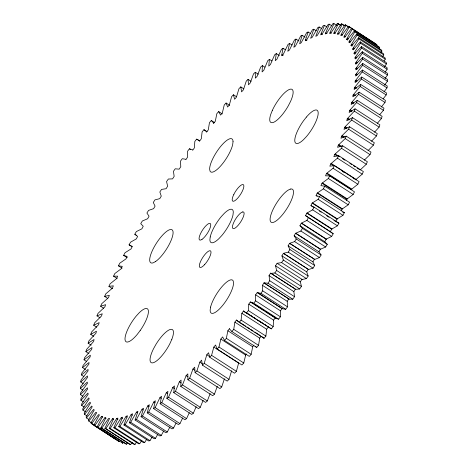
<?xml version="1.0" encoding="UTF-8"?>
<svg xmlns="http://www.w3.org/2000/svg" width="468" height="468" viewBox="0 0 468 468"><rect width="100%" height="100%" fill="white"/><g stroke="black" fill="none" stroke-linecap="round" stroke-linejoin="round"><path stroke-width="0.7" d="M254.001 345.062L252.691 346.747L251.164 354.323L249.315 356.405L224.5 340.417L226.354 338.329L227.875 330.759L229.624 328.513L229.671 329.08L231.876 331.519L233.731 329.349L234.895 322.142L236.627 319.843L236.709 320.364L239.23 322.335L241.078 320.089L241.868 313.267L243.582 310.916L243.705 311.384L246.531 312.887L248.373 310.571L248.795 304.153L250.479 301.755L250.643 302.176L253.761 303.2L255.592 300.819L255.639 294.822L257.301 292.389L282.309 308.745L285.72 309.29L287.533 306.85L287.212 301.298L288.832 298.83L264.022 282.836L262.396 285.304L262.718 290.856L260.91 293.301L257.499 292.752L257.301 292.389M250.643 302.176L275.453 318.164L278.577 319.188L280.402 316.807L280.455 310.816L282.11 308.377M210.144 393.617L207.318 400.936L205.587 402.41L180.771 386.416L181.087 380.115L179.367 381.789L175.453 391.306L173.763 392.658L198.572 408.646L200.269 407.295L203.135 400.315M264.835 67.152L262.413 65.59L262.103 71.897L263.823 70.223L267.731 60.705L269.428 59.354L271.849 60.91M384.058 91.787L386.989 87.885L387.27 86.024L362.454 70.036L362.173 71.897L355.159 81.058L355.124 82.573L361.741 77.021L386.55 93.009L386.176 94.963L383.216 98.771M82.877 396.197L80.455 394.641L80.543 392.991L87.399 383.403L87.247 382.116L80.397 388.528L82.818 390.09M384.52 85.217L387.416 81.227L387.603 79.472L362.788 63.484L355.937 69.896L355.785 68.603L362.641 59.021L362.735 57.371L387.545 73.359L387.457 75.009L385.012 78.495M243.705 311.384L271.341 328.875L273.183 326.559L273.604 320.141L275.295 317.743L265.608 311.507M173.763 392.658L174.447 385.948L172.75 387.516L168.533 397.209L166.877 398.443L191.693 414.432L193.348 413.197L196.156 406.739M269.428 59.354L268.743 66.064L270.44 64.496L274.652 54.803L276.307 53.568L279.332 55.517M361.741 77.021L361.36 78.975L354.294 87.89L354.171 89.505L360.641 84.41L385.451 100.398L384.977 102.445L381.332 106.973M80.397 388.528L80.584 386.773L87.534 377.383L87.469 375.98L80.73 381.976L83.152 383.532M362.454 70.036L355.715 76.027L355.657 74.623L362.601 65.239L362.788 63.484M239.23 322.335L264.04 338.323L265.888 336.077L266.684 329.256L268.392 326.904L268.515 327.372M166.877 398.443L167.936 391.336L166.269 392.798L161.758 402.65L160.15 403.755L184.959 419.743L186.568 418.638L189.277 412.729M276.307 53.568L275.254 60.676L276.921 59.208L281.432 49.362L283.041 48.257L285.462 49.813M360.641 84.41L360.167 86.457L353.065 95.103L352.849 96.817L359.155 92.19L383.965 108.178L383.403 110.313L379.747 114.695M80.73 381.976L81.011 380.115L88.031 370.948L88.066 369.439L81.45 374.991L83.871 376.553M231.876 331.519L256.692 347.508L258.547 345.343L259.705 338.136L261.004 336.41M160.15 403.755L161.571 396.273L159.933 397.63L155.142 407.599L153.586 408.582L178.396 424.57L179.958 423.587L182.649 417.982M292.02 44.992L289.604 43.43L288.042 44.413L283.251 54.382L281.619 55.733L283.041 48.257M359.155 92.19L358.587 94.325L351.474 102.673L351.17 104.481L357.295 100.333L382.11 116.327L381.449 118.539L377.337 123.289M81.45 374.991L81.824 373.037L88.897 364.122L89.019 362.501L82.549 367.602L85.574 369.55M153.586 408.582L155.37 400.748L153.773 401.989L148.713 412.056L147.209 412.905L172.025 428.893L173.529 428.045L176.056 423.008M289.604 43.43L287.82 51.264L289.417 50.023L294.471 39.955L295.975 39.107L299.005 41.055M357.295 100.333L356.639 102.55L349.532 110.577L349.134 112.478L355.066 108.828L379.876 124.816L379.127 127.103L374.564 132.175M82.549 367.602L83.023 365.555L90.125 356.909L90.342 355.194L84.035 359.822L86.451 361.384M246.537 353.983L245.659 355.072L243.769 362.992L241.927 364.987L217.117 348.999L218.96 347.004L220.843 339.084L222.604 336.907L224.5 340.417M147.209 412.905L149.351 404.738L147.794 405.861L142.483 415.999L141.038 416.719L165.853 432.707L167.298 431.987L169.954 426.921M295.975 39.107L293.834 47.274L295.39 46.151L300.702 36.013L302.147 35.293L305.177 37.241M355.066 108.828L354.317 111.115L347.238 118.802L346.747 120.791L352.468 117.638L377.278 133.626L376.442 135.983L371.557 141.201M84.035 359.822L84.597 357.687L91.71 349.339L92.02 347.531L85.89 351.673L88.92 353.627M213.817 347.098L238.627 363.086L236.387 371.335L234.556 373.236L209.74 357.242L211.571 355.341L213.817 347.098L215.578 344.992L217.117 348.999M141.038 416.719L143.536 408.242L142.02 409.243L136.469 419.422L135.088 420.007L159.898 435.995L161.284 435.415L163.712 430.958M302.147 35.293L299.655 43.77L301.164 42.763L306.715 32.584L308.102 32.005L310.524 33.567M352.468 117.638L351.632 119.995L344.594 127.319L344.021 129.384L349.508 126.746L374.324 142.734L373.4 145.15L368.064 150.608M85.89 351.673L86.551 349.461L93.658 341.429L94.056 339.534L88.124 343.184L91.149 345.132M231.619 370.767L229.027 379.32L227.214 381.122L202.398 365.128L204.212 363.326L206.809 354.779L208.57 352.749L209.74 357.242M135.088 420.007L137.925 411.243L136.469 412.127L130.689 422.317L129.373 422.762L132.549 413.741L131.145 414.496L125.161 424.675L123.915 424.985L127.419 415.719L126.067 416.35L119.89 426.488L118.72 426.652L122.546 417.181L121.253 417.678L114.9 427.746L113.806 427.775L117.942 418.117L116.719 418.486L110.208 428.454L109.19 428.349L113.625 418.527L112.466 418.766L105.815 428.612L104.885 428.36L109.6 418.41L108.517 418.515L101.743 428.208L100.895 427.822L105.885 417.766L104.873 417.737L97.999 427.255L97.239 426.734L102.486 416.596L101.55 416.432L94.594 425.745L119.404 441.733L93.922 425.09L99.415 414.905L98.561 414.613L91.535 423.692L116.345 439.68M316.233 30.806L313.817 29.244L312.501 29.695L306.721 39.885L305.259 40.763L308.102 32.005M349.508 126.746L348.59 129.162L341.617 136.106L340.956 138.247L346.203 136.129L371.013 152.118L370.012 154.586L364.291 160.179M88.124 343.184L88.873 340.897L95.952 333.21L96.443 331.221L90.722 334.374L93.746 336.322M224.424 378.776L221.715 386.925L219.925 388.621L195.109 372.633L196.905 370.937L199.836 362.109L201.597 360.161L202.398 365.128M313.817 29.244L310.635 38.271L312.045 37.516L318.029 27.337L319.275 27.027L321.697 28.589M346.203 136.129L345.203 138.598L338.311 145.144L337.568 147.35L342.553 145.753L367.368 161.741L366.286 164.262L360.126 169.995M90.722 334.374L91.558 332.017L98.59 324.693L99.169 322.627L93.676 325.266L96.706 327.214M217.275 386.352L214.473 394.138L212.706 395.723L187.896 379.735L189.663 378.15L192.927 369.065L194.682 367.204L195.109 372.633M319.275 27.027L315.771 36.288L317.123 35.662L323.294 25.524L324.47 25.354L326.892 26.916M342.553 145.753L341.47 148.274L334.69 154.399L333.86 156.669L338.575 155.604L363.384 171.592L362.226 174.149L355.563 179.841M93.676 325.266L94.6 322.85L101.568 315.9L102.229 313.765L96.987 315.882L100.012 317.83M180.771 386.416L182.502 384.942L186.1 375.634L187.838 373.862L187.896 379.735M331.8 25.793L329.378 24.231L328.284 24.266L321.931 34.334L320.644 34.831L324.47 25.354M338.575 155.604L337.416 158.161L330.753 163.853L329.841 166.175L334.275 165.643L359.085 181.631L357.85 184.222L351.328 189.464L326.518 173.476L325.529 175.845L329.665 175.845L354.475 191.839L353.17 194.46L346.806 199.228L346.273 200.439M96.987 315.882L97.987 313.414L104.873 306.868L105.622 304.662L100.632 306.259L103.662 308.207M337.024 25.611L334 23.663L332.982 23.552L326.471 33.526L325.248 33.889L329.378 24.231M100.632 306.259L101.714 303.738L108.5 297.613L109.331 295.343L104.616 296.408L105.774 293.851L112.437 288.159L113.344 285.837L108.915 286.369L110.15 283.778L116.672 278.536L117.661 276.161L113.525 276.161L114.83 273.54L121.194 268.772L122.259 266.356L118.427 265.818L119.802 263.18L125.991 258.886L127.126 256.435L123.616 255.37L125.055 252.714L131.052 248.912L132.257 246.431L129.074 244.834L130.566 242.178L136.358 238.873L137.627 236.369L134.784 234.252L136.334 231.596L141.903 228.805L143.231 226.284L140.733 223.645L142.336 221.001L147.66 218.726L149.052 216.193L146.905 213.045L148.549 210.413L153.621 208.664L155.072 206.131L153.282 202.48L154.966 199.871L159.775 198.654L161.267 196.127L159.84 191.979L161.565 189.405L166.093 188.715L167.638 186.2L166.573 181.572L168.334 179.033L172.563 178.881L174.149 176.383L173.452 171.288L175.243 168.796L179.168 169.17L180.788 166.702L180.467 161.15L182.28 158.71L185.691 159.255L185.89 159.623L187.545 157.184L187.598 151.193L189.423 148.812L192.547 149.836L192.705 150.257L194.395 147.859L194.817 141.441L196.659 139.125L199.485 140.628L199.608 141.096L201.316 138.744L202.112 131.923L203.96 129.677L206.985 131.625M340.727 25.208L337.37 23.4L330.724 33.246L329.566 33.48L334 23.663M329.665 175.845L328.36 178.466L321.996 183.24L320.931 185.656L324.757 186.188L349.573 202.182L348.198 204.82L342.009 209.114L341.154 210.951M344.711 25.746L341.447 23.804L334.673 33.497L333.59 33.597L338.305 23.646M317.269 196.355L316.064 195.577L317.199 193.126L323.388 188.832L324.757 186.188M326.518 173.476L333.04 168.234L334.275 165.643M348.818 27.097L345.191 24.757L338.317 34.275L337.305 34.246L342.295 24.19M313.355 207.143L310.933 205.581L312.138 203.1L318.135 199.298L319.568 196.642L344.384 212.63L342.945 215.286L336.948 219.088L312.138 203.1M336.948 219.088L335.743 221.569L333.93 220.399M348.596 26.266L349.268 26.922L343.775 37.107L344.629 37.399L351.655 28.32L352.234 29.11L377.044 45.098L376.465 44.308L348.596 26.266L341.634 35.574L340.704 35.416L345.951 25.278L345.191 24.757M264.022 282.836L267.948 283.216L269.732 280.724L269.041 275.629L270.627 273.131L295.712 289.382L299.666 288.967L301.427 286.428L276.617 270.44L275.553 265.812L277.097 263.297L302.217 279.49L306.435 278.595L308.16 276.021L283.345 260.032L281.917 255.885L283.415 253.358L308.57 269.498L313.034 268.129L314.718 265.52L289.908 249.532L288.118 245.875L289.563 243.348L314.753 259.43L319.451 257.587L321.095 254.955L296.285 238.967L294.138 235.814L295.524 233.286L320.34 249.274L325.664 246.999L327.267 244.354L302.457 228.366L299.953 225.728L301.287 223.207L326.097 239.195L331.666 236.404L333.216 233.748L305.557 215.637L306.827 213.133L312.618 209.834L314.116 207.172L310.933 205.581M333.216 233.748L330.373 231.631L331.642 229.127L337.434 225.822L338.926 223.166L314.116 207.172M327.267 244.354L324.769 241.716L326.097 239.195M91.535 423.692L90.956 422.902L96.677 412.694L95.905 412.267L88.832 421.095L91.254 422.657M347.724 40.096L346.513 39.318L352.234 29.11M321.095 254.955L318.948 251.807L320.34 249.274M129.373 422.762L154.183 438.756L155.499 438.305L157.88 434.111M380.812 52.925L381.9 51.088L381.502 50.035L356.692 34.047L349.596 42.594L348.906 42.038L354.843 31.842L354.352 30.917L347.285 39.745L346.513 39.318M378.957 49.052L379.653 47.83L379.168 46.905L354.352 30.917M314.718 265.52L312.928 261.869L314.379 259.336M301.287 223.207L306.856 220.416L308.4 217.76M123.915 424.985L148.725 440.973L149.971 440.663L152.082 437.071M382.654 56.698L383.772 54.873L383.473 53.691L358.658 37.703L351.556 45.952L350.953 45.267L357.084 35.1L356.692 34.047M308.16 276.021L306.733 271.873L308.225 269.346M295.524 233.286L300.854 231.011L302.457 228.366M118.72 426.652L143.53 442.646L144.706 442.476L146.519 439.493M384.117 60.98L385.263 59.167L385.065 57.868L360.249 41.874L353.159 49.795L352.644 48.988L358.956 38.885L358.658 37.703M301.427 286.428L300.362 281.8L301.907 279.285L302.217 279.49M289.563 243.348L294.635 241.593L296.285 238.967M113.806 427.775L138.622 443.769L139.716 443.734L141.582 440.774M384.415 66.953L386.381 63.964L386.275 62.542L361.46 46.554L354.405 54.13L353.978 53.194L360.454 43.179L360.249 41.874M264.256 283.152L289.066 299.14L292.757 299.204L294.547 296.712L293.851 291.617L295.437 289.119L270.627 273.131M283.415 253.358L288.218 252.135L289.908 249.532M109.19 428.349L134 444.337L135.018 444.448L136.551 442.102M385.105 72.201L387.112 69.252L387.1 67.714L362.29 51.726L355.282 58.933L354.949 57.874L361.565 47.976L361.46 46.554M277.097 263.297L281.619 262.606L283.345 260.032M104.885 428.36L129.694 444.354L130.631 444.6L132.192 442.283M362.735 57.371L355.797 64.192L355.551 63.016L362.296 53.264L362.29 51.726M270.896 273.394L274.856 272.973L276.617 270.44M100.895 427.822L125.705 443.81L126.553 444.196L127.752 442.488M97.239 426.734L122.809 443.243L123.616 442.125M88.914 419.527L86.498 417.965L93.594 409.418L94.279 409.974L88.347 420.17L88.832 421.095M214.332 122.441L211.308 120.492L209.453 122.657L208.295 129.864L206.564 132.169L206.482 131.648L203.96 129.677M86.949 415.871L84.527 414.309L91.634 406.06L92.237 406.745L86.1 416.912L86.498 417.965M222.318 113.935L218.685 111.595L216.836 113.677L215.309 121.253L213.566 123.493L213.519 122.932L211.308 120.492M85.357 411.694L82.935 410.132L90.031 402.211L90.54 403.024L84.228 413.127L84.527 414.309M229.706 105.353L226.073 103.013L224.231 105.007L222.341 112.928L220.586 115.105L218.685 111.595M84.146 407.014L81.724 405.458L88.785 397.882L89.212 398.818L82.737 408.833L82.935 410.132M236.475 96.718L233.444 94.764L231.613 96.665L229.373 104.914L227.612 107.02L226.073 103.013M83.316 401.848L80.9 400.286L87.908 393.079L88.241 394.138L81.619 404.036L81.724 405.458M243.816 88.832L240.786 86.878L238.972 88.68L236.381 97.233L234.62 99.263L233.444 94.764M80.455 394.641L87.393 387.82L87.639 388.996L80.888 398.748L80.9 400.286M251.1 81.327L248.075 79.379L246.285 81.075L243.348 89.903L241.587 91.851L240.786 86.878M258.318 74.225L255.294 72.277L253.527 73.862L250.257 82.941L248.508 84.802L248.075 79.379M262.413 65.59L260.682 67.064L257.09 76.378L255.352 78.144L255.294 72.277M316.064 195.577L319.568 196.642M342.629 212.098L344.384 212.63M336.381 221.891L338.926 223.166M349.268 26.922L374.078 42.91L373.405 42.255M345.951 25.278L348.373 26.84M354.843 31.842L379.653 47.83M341.447 23.804L343.863 25.36M357.084 35.1L381.9 51.088M337.37 23.4L340.4 25.348M358.956 38.885L383.772 54.873M360.454 43.179L385.263 59.167M344.448 36.065L345.659 36.843M341.359 34.363L342.57 35.141M347.203 38.288L348.414 39.066M361.565 47.976L386.381 63.964M337.943 33.187L339.154 33.965M349.614 41.026L350.819 41.804M334.205 32.538L335.416 33.316M348.906 42.038L350.117 42.822M351.667 44.267L352.878 45.051M350.953 45.267L352.164 46.045M330.162 32.421L331.373 33.199M362.296 53.264L387.112 69.252M353.369 48.011L354.58 48.789M352.644 48.988L353.855 49.766M325.822 32.83L327.027 33.614M354.709 52.24L355.92 53.019M353.978 53.194L355.189 53.972M362.641 59.021L387.457 75.009M321.188 33.772L322.399 34.556M355.686 56.95L356.891 57.728M354.949 57.874L356.16 58.658M362.601 65.239L387.416 81.227M356.288 62.115L357.499 62.899M355.551 63.016L356.762 63.8M356.528 67.737L357.739 68.515M362.173 71.897L386.989 87.885M355.785 68.603L356.996 69.387M305.721 39.745L306.932 40.523M356.394 73.792L357.605 74.57M355.657 74.623L356.868 75.406M361.36 78.975L386.176 94.963M355.896 80.262L357.107 81.04M355.159 81.058L356.37 81.841M360.167 86.457L384.977 102.445M355.025 87.13L356.838 88.3M354.294 87.89L355.505 88.674M358.587 94.325L383.403 110.313M353.79 94.378L355.604 95.548M353.065 95.103L354.276 95.882M356.639 102.55L381.449 118.539M281.947 54.797L283.158 55.575M352.193 101.989L354.007 103.159M351.474 102.673L353.293 103.843M354.317 111.115L379.127 127.103M350.24 109.939L352.053 111.109M349.532 110.577L351.345 111.747M351.632 119.995L376.442 135.983M347.929 118.211L349.742 119.381M347.238 118.802L349.052 119.972M345.273 126.775L347.092 127.945M348.59 129.162L373.4 145.15M344.594 127.319L346.414 128.489M342.284 135.615L344.7 137.171M341.617 136.106L343.436 137.276M345.203 138.598L370.012 154.586M338.955 144.694L341.377 146.256M338.311 145.144L340.733 146.7M341.47 148.274L366.286 164.262M335.31 154.001L339.546 156.733M342.576 158.681L344.992 160.243M349.836 163.361L351.649 164.531M353.469 165.701L355.282 166.871M357.096 168.041L359.518 169.603M334.69 154.399L337.106 155.961M337.416 158.161L362.226 174.149M331.356 163.507L356.166 179.496M330.753 163.853L333.778 165.801M342.248 171.259L344.068 172.429M353.141 178.279L354.352 179.063M333.04 168.234L357.85 184.222M327.097 173.183L351.907 189.171M328.36 178.466L353.17 194.46M322.546 183.006L347.361 198.994M321.996 183.24L346.806 199.228M323.388 188.832L348.198 204.82M317.725 192.945L342.535 208.933M317.199 193.126L342.009 209.114M318.135 199.298L342.945 215.286M312.636 202.972L337.451 218.96M319.404 211.039L321.218 212.209M326.664 215.719L329.086 217.281M312.618 209.834L337.434 225.822M196.659 139.125L199.684 141.073M307.3 213.063L332.11 229.051M306.827 213.133L331.642 229.127M305.557 215.637L330.373 231.631M306.856 220.416L331.666 236.404M189.423 148.812L190.634 149.59M301.725 223.189L326.541 239.183M299.953 225.728L324.769 241.716M300.854 231.011L325.664 246.999M295.934 233.327L320.75 249.315M294.138 235.814L318.948 251.807M294.635 241.593L319.451 257.587M289.938 243.442L314.753 259.43M288.118 245.875L312.928 261.869M288.218 252.135L313.034 268.129M283.754 253.51L308.57 269.498M281.917 255.885L306.733 271.873M281.619 262.606L306.435 278.595M275.553 265.812L300.362 281.8M274.856 272.973L299.666 288.967M269.041 275.629L293.851 291.617M269.732 280.724L294.547 296.712M267.948 283.216L292.757 299.204M262.396 285.304L287.212 301.298M262.718 290.856L287.533 306.85M260.91 293.301L285.72 309.29M257.499 292.752L282.309 308.745M255.639 294.822L280.455 310.816M255.592 300.819L280.402 316.807M253.761 303.2L278.577 319.188M251.088 302.147L253.51 303.709M254.715 304.487L264.402 310.723M248.795 304.153L273.604 320.141M134.784 234.252L136.603 235.422M248.373 310.571L273.183 326.559M243.582 310.916L244.793 311.694M246.004 312.478L248.426 314.034M250.24 315.204L252.053 316.374M253.872 317.544L255.686 318.714M258.108 320.276L259.319 321.054M260.53 321.838L262.946 323.394M264.765 324.564L266.579 325.734M246.531 312.887L271.341 328.875M241.868 313.267L266.684 329.256M129.074 244.834L132.099 246.788M241.078 320.089L265.888 336.077M236.709 320.364L239.13 321.92M240.336 322.704L245.782 326.214M246.993 326.992L249.415 328.554M250.626 329.332L253.048 330.894M254.861 332.064L260.307 335.574M234.895 322.142L259.705 338.136M123.616 255.37L127.249 257.71M233.731 329.349L258.547 345.343M227.875 330.759L252.691 346.747M118.427 265.818L122.06 268.158M226.354 338.329L251.164 354.323M220.843 339.084L245.659 355.072M113.525 276.161L117.152 278.501M218.96 347.004L243.769 362.992M108.915 286.369L112.548 288.709M211.571 355.341L236.387 371.335M206.809 354.779L209.834 356.727M104.616 296.408L107.64 298.362M204.212 363.326L229.027 379.32M199.836 362.109L202.258 363.671M196.905 370.937L221.715 386.925M192.927 369.065L194.746 370.235M186.1 375.634L187.914 376.804M189.663 378.15L214.473 394.138M179.367 381.789L181.18 382.959M182.502 384.942L207.318 400.936M172.75 387.516L174.564 388.686M175.453 391.306L200.269 407.295M166.269 392.798L167.48 393.582M168.533 397.209L193.348 413.197M159.933 397.63L161.144 398.408M161.758 402.65L186.568 418.638M153.773 401.989L154.984 402.767M155.142 407.599L179.958 423.587M147.794 405.861L149.005 406.639M148.713 412.056L173.529 428.045M142.02 409.243L143.231 410.026M136.469 412.127L137.674 412.905M142.483 415.999L167.298 431.987M131.145 414.496L132.356 415.274M136.469 419.422L161.284 435.415M126.067 416.35L127.278 417.128M130.689 422.317L155.499 438.305M121.253 417.678L122.464 418.462M116.719 418.486L117.93 419.264M125.161 424.675L149.971 440.663M112.466 418.766L113.677 419.544M119.89 426.488L144.706 442.476M104.873 417.737L106.084 418.515M101.55 416.432L102.761 417.216M114.9 427.746L139.716 443.734M110.208 428.454L135.018 444.448M105.815 428.612L130.631 444.6M101.743 428.208L126.553 444.196M90.956 422.902L94.583 425.242M99.427 428.36L100.638 429.138M106.084 432.648L107.897 433.818M113.952 437.72L115.163 438.498M122.049 442.722L122.809 443.243M261.518 336.352L264.04 338.323M93.922 425.09L94.594 425.745M255.809 346.536L256.692 347.508M288.832 298.83L289.066 299.14M275.295 317.743L275.453 318.164M210.22 236.948L209.886 239.873A19.627 5.832 -57.2 0 0 218.808 238.75L221.85 235.486A19.627 5.832 -57.2 0 0 232.965 215.064L233.298 212.139A19.627 5.832 -57.2 0 0 224.377 213.262L221.341 216.526A19.627 5.832 -57.2 0 0 210.22 236.948M233.041 141.681L232.666 144.653A19.627 5.832 -57.2 0 1 221.422 165.087A19.627 5.832 -57.2 0 1 210.05 171.183L209.629 169.147A19.627 5.832 -57.2 0 1 221.247 145.735A19.627 5.832 -57.2 0 1 233.041 141.681M210.582 307.102L210.144 310.132A19.627 5.832 -57.2 0 0 221.709 306.546A19.627 5.832 -57.2 0 0 233.561 283.058L233.199 280.946A19.627 5.832 -57.2 0 0 221.996 286.65A19.627 5.832 -57.2 0 0 210.582 307.102M272.353 110.337L270.75 114.379A19.627 5.832 -57.2 0 0 274.043 122.119A19.627 5.832 -57.2 0 0 288.294 105.832L290.517 101.486A19.627 5.832 -57.2 0 0 288.82 89.704A19.627 5.832 -57.2 0 0 272.353 110.337M233.854 194.337L232.935 196.431A9.816 2.919 -57.2 0 0 233.918 201.176A9.816 2.919 -57.2 0 0 240.991 193.658L242.196 191.465A9.816 2.919 -57.2 0 0 242.137 184.626A9.816 2.919 -57.2 0 0 233.854 194.337M171.791 339.429L169.89 343.647A19.627 5.832 -57.2 0 1 153.334 362.718A19.627 5.832 -57.2 0 1 153.621 348.555L156.078 344.173A19.627 5.832 -57.2 0 1 170.176 329.484A19.627 5.832 -57.2 0 1 171.791 339.429M140.166 330.56L137.153 334.509A19.627 5.832 -57.2 0 1 125.009 339.271A19.627 5.832 -57.2 0 1 136.264 315.999L139.306 312.688A19.627 5.832 -57.2 0 1 148.409 311.232A19.627 5.832 -57.2 0 1 140.166 330.56M306.388 117.082L303.363 120.966A19.627 5.832 -57.2 0 0 294.77 140.494A19.627 5.832 -57.2 0 0 303.533 139.657L306.569 136.434A19.627 5.832 -57.2 0 0 318.187 113.028A19.627 5.832 -57.2 0 0 306.388 117.082M242.383 211.992L241.166 212.647A9.816 2.919 -57.2 0 0 234.105 221.703A9.816 2.919 -57.2 0 0 233.228 228.636L234.17 228.542A9.816 2.919 -57.2 0 0 242.447 218.831A9.816 2.919 -57.2 0 0 242.383 211.992M155.61 261.513L153.171 262.817A19.627 5.832 -57.2 0 1 153.048 249.134A19.627 5.832 -57.2 0 1 169.603 229.718L171.481 229.536A19.627 5.832 -57.2 0 1 169.732 243.401A19.627 5.832 -57.2 0 1 155.61 261.513M202.024 239.364L200.801 240.02A9.816 2.919 -57.2 0 1 200.743 233.175A9.816 2.919 -57.2 0 1 209.02 223.464L209.962 223.376A9.816 2.919 -57.2 0 1 209.085 230.309A9.816 2.919 -57.2 0 1 202.024 239.364M290.306 189.101L287.937 190.254A19.627 5.832 -57.2 0 0 273.757 208.02A19.627 5.832 -57.2 0 0 271.498 222.411L273.294 222.388A19.627 5.832 -57.2 0 0 289.844 203.463A19.627 5.832 -57.2 0 0 290.306 189.101M204.481 264.759A9.816 2.919 -57.2 0 0 210.536 250.901A9.816 2.919 -57.2 0 0 200.462 261.671A9.816 2.919 -57.2 0 0 204.481 264.759"/></g></svg>
